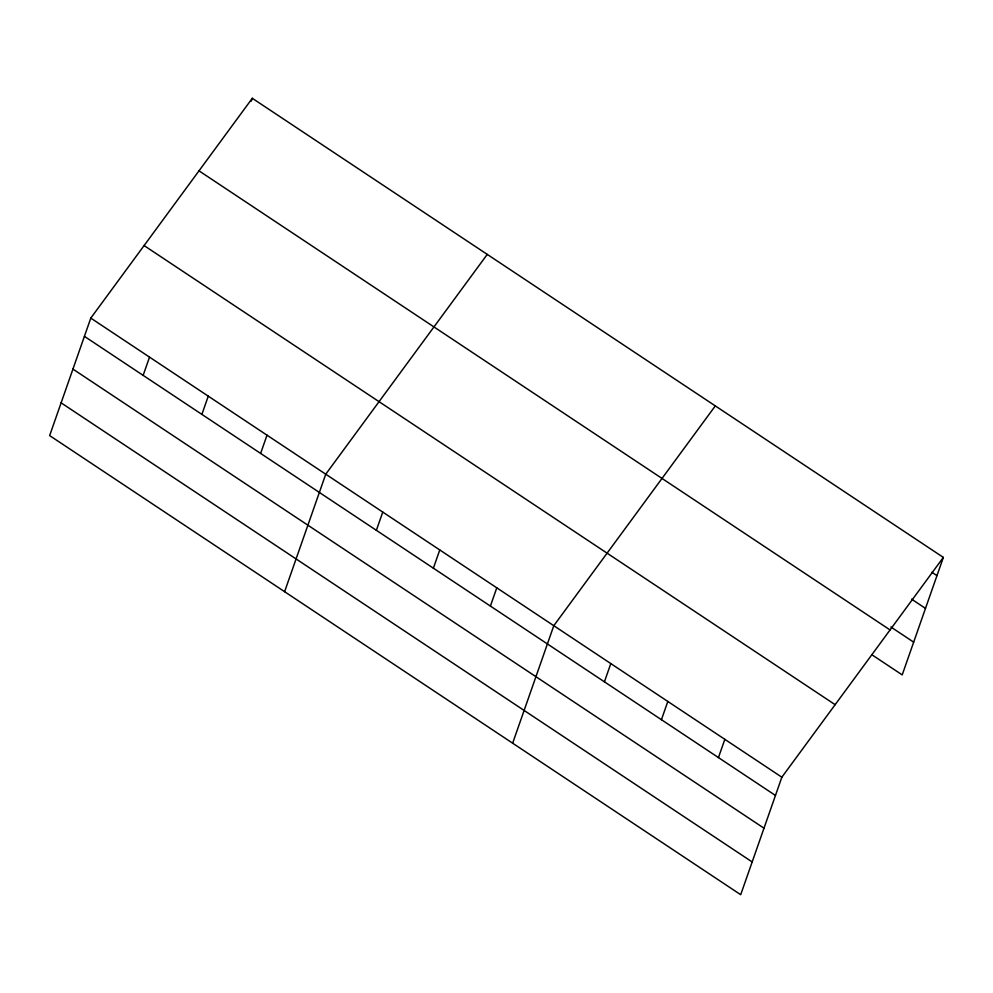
<?xml version="1.0" encoding="UTF-8"?>
<svg xmlns="http://www.w3.org/2000/svg" width="993" height="993" viewBox="0 0 993 993"><rect width="100%" height="100%" fill="white"/><g stroke="black" fill="none" stroke-linecap="round" stroke-linejoin="round"><path stroke-width="1.49" d="M90.797 318.108L49.65 435.592L740.704 894.705L781.851 777.209L943.35 557.408L252.296 98.295L90.797 318.108L781.851 777.209M143.141 375.366L149.533 357.132M251.316 101.1L252.296 98.295M201.889 414.391L208.269 396.145M260.625 453.416L267.018 435.17M284.606 591.691L325.754 474.195L487.253 254.394M376.372 530.312L382.764 512.078M433.382 568.195L439.775 549.948M490.405 606.065L496.785 587.831M512.649 743.198L553.796 625.702L715.308 405.901M604.427 681.819L610.807 663.585M661.437 719.702L667.817 701.455M718.448 757.572L724.84 739.338M943.35 557.408L902.203 674.892L871.804 654.697M931.893 572.278L936.958 575.642M911.562 599.139L925.488 608.399M890.87 626.993L913.672 642.148M198.997 170.833L890.051 629.934M144.097 245.569L835.138 704.67M84.405 336.342L775.459 795.455M72.936 369.098L763.989 828.199M61.119 402.848L752.173 861.949"/></g></svg>
